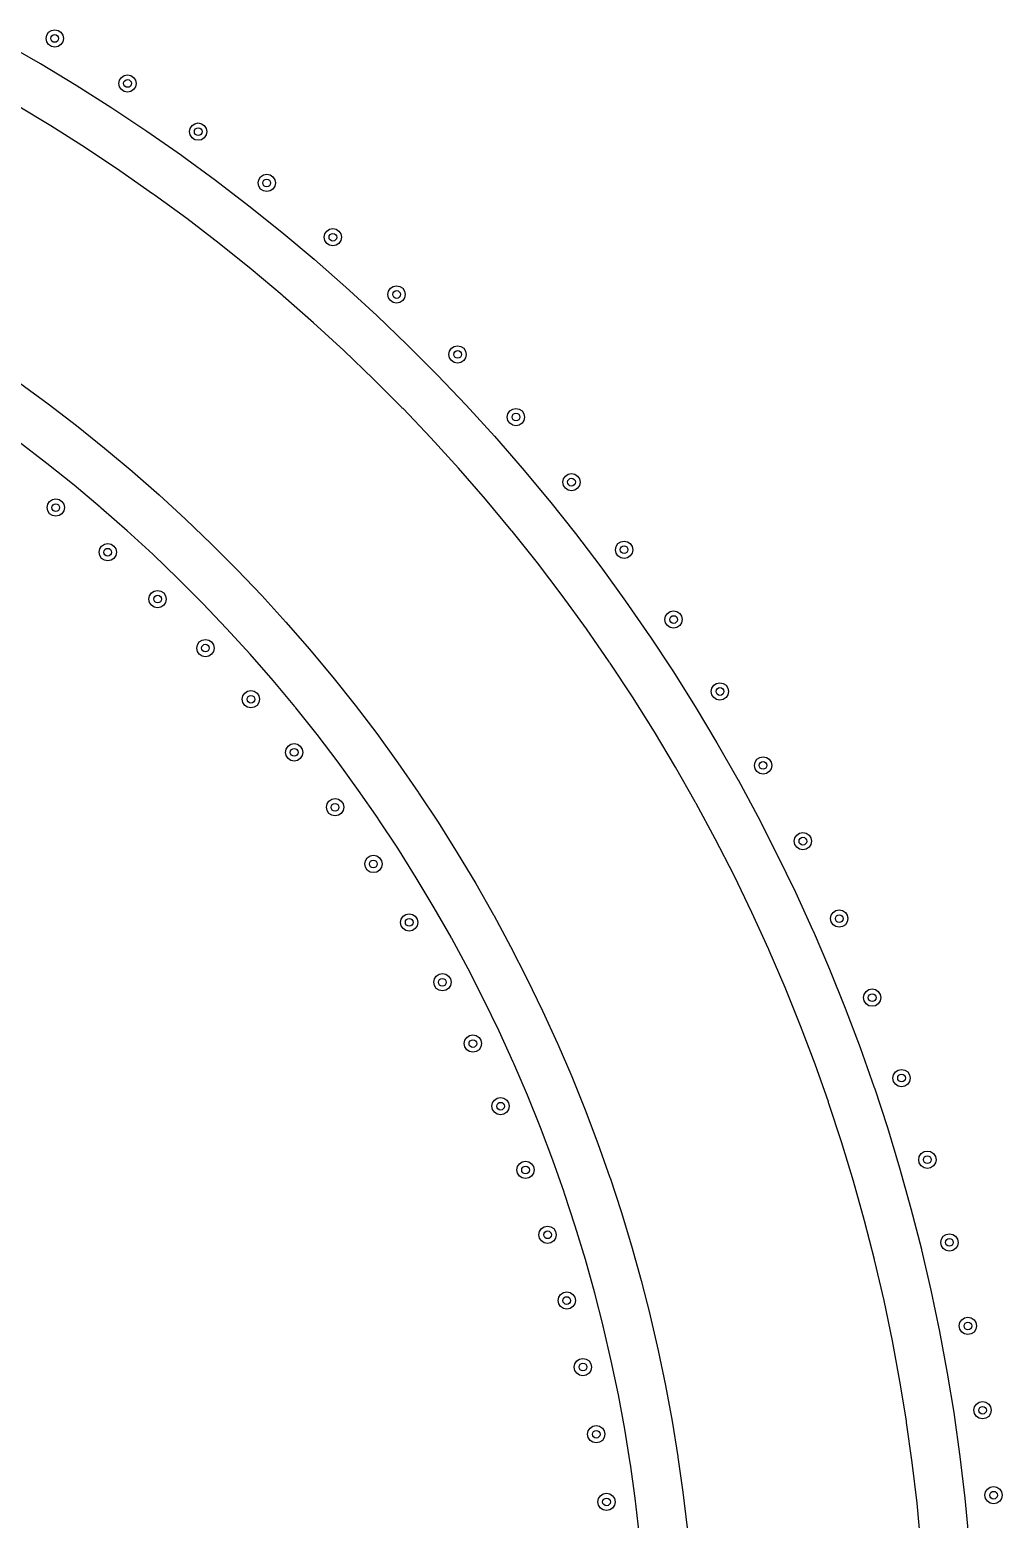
# Model space of a CAD drawing. Extents: x 97 to 313, y -171 to 213.
# Drawn here: x 287.85 to 313.1, y 127.01 to 165.67 of the extents above; entities that cross this region are included whole.
import ezdxf

# ---------------------------------------------------------------- set-up
doc = ezdxf.new("R2010")
doc.units = 0
doc.layers.add('BLACK', color=7, linetype='CONTINUOUS')

msp = doc.modelspace()

# ---------------------------------------------------------------- linework, layer by layer
at = {"layer": 'BLACK', "linetype": 'CONTINUOUS'}
for p, q in [((288.276, 165.444), (288.293, 165.53)), ((288.293, 165.53), (288.342, 165.603)), ((288.342, 165.603), (288.415, 165.652)), ((288.415, 165.652), (288.501, 165.669)), ((288.501, 165.669), (288.587, 165.652)), ((288.587, 165.652), (288.66, 165.603)), ((288.66, 165.603), (288.709, 165.53)), ((288.709, 165.53), (288.726, 165.444)), ((287.173, 165.342), (288.122, 164.797)), ((288.293, 165.358), (288.276, 165.444)), ((288.342, 165.285), (288.293, 165.358)), ((288.415, 165.236), (288.342, 165.285)), ((288.501, 165.219), (288.415, 165.236)), ((288.587, 165.236), (288.501, 165.219)), ((288.66, 165.285), (288.587, 165.236)), ((288.709, 165.358), (288.66, 165.285)), ((288.726, 165.444), (288.709, 165.358)), ((288.122, 164.797), (288.133, 164.791)), ((288.133, 164.791), (288.133, 164.791)), ((288.133, 164.791), (289.059, 164.232)), ((290.166, 164.276), (290.183, 164.362)), ((290.183, 164.362), (290.232, 164.435)), ((290.232, 164.435), (290.305, 164.483)), ((290.305, 164.483), (290.391, 164.501)), ((290.391, 164.501), (290.477, 164.483)), ((290.477, 164.483), (290.55, 164.435)), ((290.55, 164.435), (290.599, 164.362)), ((290.599, 164.362), (290.616, 164.276)), ((289.059, 164.232), (289.983, 163.646)), ((290.183, 164.189), (290.166, 164.276)), ((290.232, 164.116), (290.183, 164.189)), ((290.305, 164.068), (290.232, 164.116)), ((290.391, 164.051), (290.305, 164.068)), ((290.477, 164.068), (290.391, 164.051)), ((290.55, 164.116), (290.477, 164.068)), ((290.599, 164.189), (290.55, 164.116)), ((290.616, 164.276), (290.599, 164.189)), ((288.403, 163.172), (287.505, 163.713)), ((289.983, 163.646), (290.894, 163.04)), ((289.304, 162.601), (288.403, 163.172)), ((292.019, 163.111), (292.067, 163.184)), ((292.067, 163.184), (292.14, 163.232)), ((292.14, 163.232), (292.226, 163.25)), ((292.226, 163.25), (292.312, 163.232)), ((292.312, 163.232), (292.385, 163.184)), ((292.385, 163.184), (292.434, 163.111)), ((290.894, 163.04), (291.791, 162.414)), ((292.001, 163.025), (292.019, 163.111)), ((292.019, 162.939), (292.001, 163.025)), ((292.067, 162.866), (292.019, 162.939)), ((292.14, 162.817), (292.067, 162.866)), ((292.226, 162.8), (292.14, 162.817)), ((292.312, 162.817), (292.226, 162.8)), ((292.385, 162.866), (292.312, 162.817)), ((292.434, 162.939), (292.385, 162.866)), ((292.434, 163.111), (292.451, 163.025)), ((292.451, 163.025), (292.434, 162.939)), ((290.191, 162.01), (289.304, 162.601)), ((291.791, 162.414), (291.791, 162.414)), ((291.791, 162.414), (291.802, 162.406)), ((291.802, 162.406), (291.802, 162.406)), ((291.802, 162.406), (292.674, 161.768)), ((291.044, 161.414), (290.191, 162.01)), ((292.674, 161.768), (293.543, 161.102)), ((293.78, 161.693), (293.797, 161.779)), ((293.797, 161.607), (293.78, 161.693)), ((293.797, 161.779), (293.846, 161.852)), ((293.846, 161.534), (293.797, 161.607)), ((293.846, 161.852), (293.919, 161.901)), ((293.919, 161.901), (294.005, 161.918)), ((294.005, 161.918), (294.091, 161.901)), ((294.091, 161.901), (294.164, 161.852)), ((294.164, 161.852), (294.213, 161.779)), ((294.213, 161.607), (294.164, 161.534)), ((294.213, 161.779), (294.23, 161.693)), ((294.23, 161.693), (294.213, 161.607)), ((291.059, 161.401), (291.044, 161.414)), ((291.081, 161.389), (291.059, 161.401)), ((291.927, 160.77), (291.081, 161.389)), ((293.919, 161.485), (293.846, 161.534)), ((294.005, 161.468), (293.919, 161.485)), ((294.091, 161.485), (294.005, 161.468)), ((294.164, 161.534), (294.091, 161.485)), ((293.543, 161.102), (294.396, 160.418)), ((292.773, 160.121), (291.927, 160.77)), ((295.514, 160.37), (295.563, 160.443)), ((295.563, 160.443), (295.636, 160.492)), ((295.636, 160.492), (295.722, 160.509)), ((295.722, 160.509), (295.808, 160.492)), ((295.808, 160.492), (295.881, 160.443)), ((295.881, 160.443), (295.93, 160.37)), ((293.605, 159.454), (292.773, 160.121)), ((294.396, 160.418), (295.234, 159.714)), ((295.497, 160.284), (295.514, 160.37)), ((295.514, 160.198), (295.497, 160.284)), ((295.563, 160.125), (295.514, 160.198)), ((295.636, 160.076), (295.563, 160.125)), ((295.722, 160.059), (295.636, 160.076)), ((295.808, 160.076), (295.722, 160.059)), ((295.881, 160.125), (295.808, 160.076)), ((295.93, 160.198), (295.881, 160.125)), ((295.93, 160.37), (295.947, 160.284)), ((295.947, 160.284), (295.93, 160.198)), ((295.234, 159.714), (295.234, 159.714)), ((295.234, 159.714), (295.244, 159.706)), ((295.244, 159.706), (295.244, 159.705)), ((295.244, 159.705), (296.057, 158.992)), ((294.402, 158.785), (293.605, 159.454)), ((296.057, 158.992), (296.863, 158.252)), ((297.151, 158.799), (297.168, 158.886)), ((297.168, 158.886), (297.216, 158.959)), ((297.216, 158.959), (297.289, 159.007)), ((297.289, 159.007), (297.376, 159.024)), ((297.376, 159.024), (297.462, 159.007)), ((297.462, 159.007), (297.535, 158.959)), ((297.535, 158.959), (297.583, 158.886)), ((297.583, 158.886), (297.601, 158.799)), ((294.415, 158.77), (294.402, 158.785)), ((294.436, 158.756), (294.415, 158.77)), ((295.223, 158.064), (294.436, 158.756)), ((297.168, 158.713), (297.151, 158.799)), ((297.216, 158.64), (297.168, 158.713)), ((297.289, 158.592), (297.216, 158.64)), ((297.376, 158.574), (297.289, 158.592)), ((297.462, 158.592), (297.376, 158.574)), ((297.535, 158.64), (297.462, 158.592)), ((297.583, 158.713), (297.535, 158.64)), ((297.601, 158.799), (297.583, 158.713)), ((296.863, 158.252), (297.652, 157.495)), ((296.009, 157.343), (295.223, 158.064)), ((296.778, 156.605), (296.009, 157.343)), ((297.652, 157.495), (298.424, 156.72)), ((298.753, 157.33), (298.802, 157.403)), ((298.802, 157.403), (298.875, 157.452)), ((298.875, 157.452), (298.961, 157.469)), ((298.961, 157.469), (299.047, 157.452)), ((299.047, 157.452), (299.12, 157.403)), ((299.12, 157.403), (299.169, 157.33)), ((298.736, 157.244), (298.753, 157.33)), ((298.753, 157.158), (298.736, 157.244)), ((298.802, 157.085), (298.753, 157.158)), ((298.875, 157.036), (298.802, 157.085)), ((298.961, 157.019), (298.875, 157.036)), ((299.047, 157.036), (298.961, 157.019)), ((299.12, 157.085), (299.047, 157.036)), ((299.169, 157.158), (299.12, 157.085)), ((299.169, 157.33), (299.186, 157.244)), ((299.186, 157.244), (299.169, 157.158)), ((297.513, 155.868), (296.778, 156.605)), ((298.424, 156.72), (298.424, 156.72)), ((298.424, 156.72), (298.424, 156.72)), ((298.424, 156.72), (298.428, 156.716)), ((298.428, 156.716), (298.433, 156.71)), ((298.433, 156.71), (298.433, 156.71)), ((298.433, 156.71), (299.179, 155.927)), ((287.586, 156.508), (288.329, 155.964)), ((288.329, 155.964), (289.069, 155.397)), ((297.525, 155.852), (297.513, 155.868)), ((297.544, 155.836), (297.525, 155.852)), ((298.267, 155.077), (297.544, 155.836)), ((299.179, 155.927), (299.916, 155.119)), ((300.317, 155.777), (300.39, 155.826)), ((300.39, 155.826), (300.476, 155.843)), ((300.476, 155.843), (300.562, 155.826)), ((300.562, 155.826), (300.635, 155.777)), ((300.251, 155.618), (300.268, 155.704)), ((300.268, 155.532), (300.251, 155.618)), ((300.268, 155.704), (300.317, 155.777)), ((300.317, 155.459), (300.268, 155.532)), ((300.39, 155.41), (300.317, 155.459)), ((300.476, 155.393), (300.39, 155.41)), ((300.562, 155.41), (300.476, 155.393)), ((300.635, 155.459), (300.562, 155.41)), ((300.635, 155.777), (300.684, 155.704)), ((300.684, 155.532), (300.635, 155.459)), ((300.684, 155.704), (300.701, 155.618)), ((300.701, 155.618), (300.684, 155.532)), ((289.069, 155.397), (289.797, 154.813)), ((298.986, 154.289), (298.267, 155.077)), ((299.916, 155.119), (300.635, 154.294)), ((288.3, 154.415), (287.581, 154.966)), ((289.797, 154.813), (290.512, 154.213)), ((289.006, 153.849), (288.3, 154.415)), ((299.686, 153.485), (298.986, 154.289)), ((300.635, 154.294), (301.336, 153.454)), ((290.512, 154.213), (290.522, 154.205)), ((290.522, 154.205), (290.522, 154.204)), ((290.522, 154.204), (291.213, 153.598)), ((301.692, 153.928), (301.709, 154.014)), ((301.709, 153.842), (301.692, 153.928)), ((301.709, 154.014), (301.758, 154.087)), ((301.758, 154.087), (301.831, 154.136)), ((301.831, 154.136), (301.917, 154.153)), ((301.917, 154.153), (302.003, 154.136)), ((302.003, 154.136), (302.076, 154.087)), ((302.076, 154.087), (302.125, 154.014)), ((302.125, 154.014), (302.142, 153.928)), ((302.142, 153.928), (302.125, 153.842)), ((288.369, 153.426), (288.442, 153.475)), ((288.442, 153.475), (288.528, 153.492)), ((288.528, 153.492), (288.614, 153.475)), ((288.614, 153.475), (288.687, 153.426)), ((289.681, 153.282), (289.006, 153.849)), ((291.213, 153.598), (291.9, 152.966)), ((300.352, 152.686), (299.686, 153.485)), ((301.758, 153.769), (301.709, 153.842)), ((301.831, 153.72), (301.758, 153.769)), ((301.917, 153.703), (301.831, 153.72)), ((302.003, 153.72), (301.917, 153.703)), ((302.076, 153.769), (302.003, 153.72)), ((302.125, 153.842), (302.076, 153.769)), ((288.303, 153.267), (288.32, 153.353)), ((288.32, 153.181), (288.303, 153.267)), ((288.32, 153.353), (288.369, 153.426)), ((288.369, 153.108), (288.32, 153.181)), ((288.442, 153.059), (288.369, 153.108)), ((288.687, 153.108), (288.614, 153.059)), ((288.687, 153.426), (288.736, 153.353)), ((288.736, 153.181), (288.687, 153.108)), ((288.736, 153.353), (288.753, 153.267)), ((288.753, 153.267), (288.736, 153.181)), ((289.693, 153.269), (289.681, 153.282)), ((289.71, 153.257), (289.693, 153.269)), ((290.38, 152.669), (289.71, 153.257)), ((301.336, 153.454), (301.344, 153.443)), ((301.344, 153.443), (301.344, 153.443)), ((301.344, 153.443), (302.018, 152.598)), ((288.528, 153.042), (288.442, 153.059)), ((288.614, 153.059), (288.528, 153.042)), ((291.9, 152.966), (292.574, 152.32)), ((289.717, 152.269), (289.79, 152.318)), ((289.79, 152.318), (289.877, 152.335)), ((289.877, 152.335), (289.963, 152.318)), ((289.963, 152.318), (290.036, 152.269)), ((291.047, 152.057), (290.38, 152.669)), ((292.574, 152.32), (293.232, 151.659)), ((300.363, 152.669), (300.352, 152.686)), ((300.38, 152.652), (300.363, 152.669)), ((300.363, 152.669), (300.363, 152.669)), ((301.034, 151.832), (300.38, 152.652)), ((302.018, 152.598), (302.68, 151.727)), ((303.074, 152.261), (303.123, 152.334)), ((303.123, 152.334), (303.196, 152.382)), ((303.196, 152.382), (303.282, 152.4)), ((303.282, 152.4), (303.368, 152.382)), ((303.368, 152.382), (303.441, 152.334)), ((303.441, 152.334), (303.49, 152.261)), ((289.652, 152.11), (289.669, 152.196)), ((289.669, 152.024), (289.652, 152.11)), ((289.669, 152.196), (289.717, 152.269)), ((289.717, 151.951), (289.669, 152.024)), ((289.79, 151.902), (289.717, 151.951)), ((290.036, 151.951), (289.963, 151.902)), ((290.036, 152.269), (290.084, 152.196)), ((290.084, 152.024), (290.036, 151.951)), ((290.084, 152.196), (290.102, 152.11)), ((290.102, 152.11), (290.084, 152.024)), ((291.7, 151.43), (291.047, 152.057)), ((303.057, 152.175), (303.074, 152.261)), ((303.074, 152.088), (303.057, 152.175)), ((303.123, 152.016), (303.074, 152.088)), ((303.196, 151.967), (303.123, 152.016)), ((303.282, 151.95), (303.196, 151.967)), ((303.368, 151.967), (303.282, 151.95)), ((303.441, 152.016), (303.368, 151.967)), ((303.49, 152.088), (303.441, 152.016)), ((303.49, 152.261), (303.507, 152.175)), ((303.507, 152.175), (303.49, 152.088)), ((289.877, 151.885), (289.79, 151.902)), ((289.963, 151.902), (289.877, 151.885)), ((293.232, 151.659), (293.232, 151.659)), ((293.232, 151.659), (293.241, 151.65)), ((293.241, 151.65), (293.241, 151.65)), ((293.241, 151.65), (293.876, 150.984)), ((301.679, 150.983), (301.034, 151.832)), ((302.68, 151.727), (303.323, 150.841)), ((292.322, 150.805), (291.7, 151.43)), ((290.948, 150.893), (290.965, 150.979)), ((290.965, 150.807), (290.948, 150.893)), ((290.965, 150.979), (291.013, 151.052)), ((291.013, 150.734), (290.965, 150.807)), ((291.013, 151.052), (291.086, 151.101)), ((291.086, 151.101), (291.173, 151.118)), ((291.173, 151.118), (291.259, 151.101)), ((291.259, 151.101), (291.332, 151.052)), ((291.332, 151.052), (291.38, 150.979)), ((291.38, 150.807), (291.332, 150.734)), ((291.38, 150.979), (291.398, 150.893)), ((291.398, 150.893), (291.38, 150.807)), ((292.333, 150.792), (292.322, 150.805)), ((292.349, 150.778), (292.333, 150.792)), ((292.964, 150.133), (292.349, 150.778)), ((293.876, 150.984), (294.505, 150.294)), ((302.306, 150.12), (301.679, 150.983)), ((303.323, 150.841), (303.946, 149.942)), ((291.086, 150.685), (291.013, 150.734)), ((291.173, 150.668), (291.086, 150.685)), ((291.259, 150.685), (291.173, 150.668)), ((291.332, 150.734), (291.259, 150.685)), ((304.342, 150.363), (304.359, 150.449)), ((304.359, 150.449), (304.408, 150.522)), ((304.408, 150.522), (304.481, 150.571)), ((304.481, 150.571), (304.567, 150.588)), ((304.567, 150.588), (304.653, 150.571)), ((304.653, 150.571), (304.726, 150.522)), ((304.726, 150.522), (304.775, 150.449)), ((304.775, 150.449), (304.792, 150.363)), ((293.574, 149.464), (292.964, 150.133)), ((294.505, 150.294), (295.118, 149.591)), ((302.898, 149.265), (302.306, 150.12)), ((304.359, 150.277), (304.342, 150.363)), ((304.408, 150.204), (304.359, 150.277)), ((304.481, 150.155), (304.408, 150.204)), ((304.567, 150.138), (304.481, 150.155)), ((304.653, 150.155), (304.567, 150.138)), ((304.726, 150.204), (304.653, 150.155)), ((304.775, 150.277), (304.726, 150.204)), ((304.792, 150.363), (304.775, 150.277)), ((292.188, 149.621), (292.205, 149.707)), ((292.205, 149.534), (292.188, 149.621)), ((292.205, 149.707), (292.254, 149.78)), ((292.254, 149.78), (292.327, 149.828)), ((292.327, 149.828), (292.413, 149.846)), ((292.413, 149.846), (292.499, 149.828)), ((292.499, 149.828), (292.572, 149.78)), ((292.572, 149.78), (292.621, 149.707)), ((292.621, 149.707), (292.638, 149.621)), ((292.638, 149.621), (292.621, 149.534)), ((303.946, 149.942), (303.946, 149.942)), ((303.946, 149.942), (303.953, 149.931)), ((303.953, 149.931), (303.953, 149.931)), ((303.953, 149.931), (304.549, 149.029)), ((292.254, 149.461), (292.205, 149.534)), ((292.327, 149.413), (292.254, 149.461)), ((292.413, 149.396), (292.327, 149.413)), ((292.499, 149.413), (292.413, 149.396)), ((292.572, 149.461), (292.499, 149.413)), ((292.621, 149.534), (292.572, 149.461)), ((294.169, 148.782), (293.574, 149.464)), ((295.118, 149.591), (295.715, 148.874)), ((302.907, 149.247), (302.898, 149.265)), ((302.923, 149.228), (302.907, 149.247)), ((303.501, 148.353), (302.923, 149.228)), ((295.715, 148.874), (295.715, 148.874)), ((295.715, 148.874), (295.723, 148.864)), ((295.723, 148.864), (295.723, 148.864)), ((295.723, 148.864), (296.297, 148.144)), ((304.549, 149.029), (305.132, 148.103)), ((293.388, 148.38), (293.437, 148.453)), ((293.437, 148.453), (293.51, 148.502)), ((293.51, 148.502), (293.596, 148.519)), ((293.596, 148.519), (293.682, 148.502)), ((293.682, 148.502), (293.755, 148.453)), ((293.755, 148.453), (293.804, 148.38)), ((294.733, 148.104), (294.169, 148.782)), ((305.546, 148.495), (305.563, 148.582)), ((305.563, 148.409), (305.546, 148.495)), ((305.563, 148.582), (305.612, 148.655)), ((305.612, 148.655), (305.685, 148.703)), ((305.685, 148.703), (305.771, 148.72)), ((305.771, 148.72), (305.857, 148.703)), ((305.857, 148.703), (305.93, 148.655)), ((305.93, 148.655), (305.979, 148.582)), ((305.979, 148.582), (305.996, 148.495)), ((305.996, 148.495), (305.979, 148.409)), ((293.371, 148.294), (293.388, 148.38)), ((293.388, 148.208), (293.371, 148.294)), ((293.437, 148.135), (293.388, 148.208)), ((293.51, 148.086), (293.437, 148.135)), ((293.596, 148.069), (293.51, 148.086)), ((293.682, 148.086), (293.596, 148.069)), ((293.755, 148.135), (293.682, 148.086)), ((293.804, 148.208), (293.755, 148.135)), ((293.804, 148.38), (293.821, 148.294)), ((293.821, 148.294), (293.804, 148.208)), ((294.742, 148.09), (294.733, 148.104)), ((294.757, 148.075), (294.742, 148.09)), ((295.312, 147.378), (294.757, 148.075)), ((296.297, 148.144), (296.862, 147.402)), ((304.069, 147.451), (303.501, 148.353)), ((305.132, 148.103), (305.694, 147.164)), ((305.612, 148.336), (305.563, 148.409)), ((305.685, 148.288), (305.612, 148.336)), ((305.771, 148.27), (305.685, 148.288)), ((305.857, 148.288), (305.771, 148.27)), ((305.93, 148.336), (305.857, 148.288)), ((305.979, 148.409), (305.93, 148.336)), ((295.86, 146.657), (295.312, 147.378)), ((296.862, 147.402), (297.41, 146.647)), ((304.617, 146.535), (304.069, 147.451)), ((294.493, 146.916), (294.51, 147.002)), ((294.51, 146.83), (294.493, 146.916)), ((294.51, 147.002), (294.559, 147.075)), ((294.559, 147.075), (294.632, 147.124)), ((294.632, 147.124), (294.718, 147.141)), ((294.718, 147.141), (294.804, 147.124)), ((294.804, 147.124), (294.877, 147.075)), ((294.877, 147.075), (294.926, 147.002)), ((294.926, 147.002), (294.943, 146.916)), ((294.943, 146.916), (294.926, 146.83)), ((305.694, 147.164), (306.235, 146.213)), ((294.559, 146.757), (294.51, 146.83)), ((294.632, 146.708), (294.559, 146.757)), ((294.718, 146.691), (294.632, 146.708)), ((294.804, 146.708), (294.718, 146.691)), ((294.877, 146.757), (294.804, 146.708)), ((294.926, 146.83), (294.877, 146.757)), ((296.392, 145.925), (295.86, 146.657)), ((297.41, 146.647), (297.941, 145.88)), ((305.131, 145.631), (304.617, 146.535)), ((306.665, 146.577), (306.682, 146.663)), ((306.682, 146.491), (306.665, 146.577)), ((306.682, 146.663), (306.731, 146.736)), ((306.731, 146.736), (306.804, 146.785)), ((306.804, 146.785), (306.89, 146.802)), ((306.89, 146.802), (306.976, 146.785)), ((306.976, 146.785), (307.049, 146.736)), ((307.049, 146.736), (307.098, 146.663)), ((307.098, 146.663), (307.115, 146.577)), ((307.115, 146.577), (307.098, 146.491)), ((306.235, 146.213), (306.235, 146.213)), ((306.235, 146.213), (306.239, 146.205)), ((306.239, 146.205), (306.241, 146.201)), ((306.241, 146.201), (306.241, 146.201)), ((306.241, 146.201), (306.241, 146.201)), ((306.241, 146.201), (306.754, 145.25)), ((306.731, 146.418), (306.682, 146.491)), ((306.804, 146.369), (306.731, 146.418)), ((306.89, 146.352), (306.804, 146.369)), ((306.976, 146.369), (306.89, 146.352)), ((307.049, 146.418), (306.976, 146.369)), ((307.098, 146.491), (307.049, 146.418)), ((296.895, 145.2), (296.392, 145.925)), ((297.941, 145.88), (297.941, 145.88)), ((297.941, 145.88), (297.941, 145.88)), ((297.941, 145.88), (297.949, 145.869)), ((297.949, 145.869), (297.949, 145.869)), ((297.949, 145.869), (298.456, 145.101)), ((295.554, 145.49), (295.571, 145.576)), ((295.571, 145.403), (295.554, 145.49)), ((295.571, 145.576), (295.619, 145.649)), ((295.619, 145.33), (295.571, 145.403)), ((295.619, 145.649), (295.692, 145.697)), ((295.692, 145.697), (295.779, 145.715)), ((295.779, 145.715), (295.865, 145.697)), ((295.865, 145.697), (295.938, 145.649)), ((295.938, 145.649), (295.986, 145.576)), ((295.986, 145.403), (295.938, 145.33)), ((295.986, 145.576), (296.004, 145.49)), ((296.004, 145.49), (295.986, 145.403)), ((305.137, 145.615), (305.131, 145.631)), ((305.138, 145.613), (305.137, 145.615)), ((305.149, 145.598), (305.138, 145.613)), ((305.152, 145.592), (305.149, 145.598)), ((305.65, 144.67), (305.152, 145.592)), ((295.692, 145.282), (295.619, 145.33)), ((295.779, 145.265), (295.692, 145.282)), ((295.865, 145.282), (295.779, 145.265)), ((295.938, 145.33), (295.865, 145.282)), ((296.902, 145.185), (296.895, 145.2)), ((296.916, 145.168), (296.902, 145.185)), ((297.407, 144.425), (296.916, 145.168)), ((298.456, 145.101), (298.952, 144.311)), ((306.754, 145.25), (307.252, 144.276)), ((306.136, 143.72), (305.65, 144.67)), ((307.699, 144.61), (307.716, 144.696)), ((307.716, 144.524), (307.699, 144.61)), ((307.716, 144.696), (307.764, 144.769)), ((307.764, 144.769), (307.837, 144.818)), ((307.837, 144.818), (307.924, 144.835)), ((307.924, 144.835), (308.01, 144.818)), ((308.01, 144.818), (308.083, 144.769)), ((308.083, 144.769), (308.131, 144.696)), ((308.131, 144.696), (308.149, 144.61)), ((308.149, 144.61), (308.131, 144.524)), ((296.615, 144.177), (296.688, 144.226)), ((296.688, 144.226), (296.774, 144.243)), ((296.774, 144.243), (296.86, 144.226)), ((296.86, 144.226), (296.933, 144.177)), ((297.889, 143.659), (297.407, 144.425)), ((298.952, 144.311), (299.432, 143.51)), ((307.252, 144.276), (307.729, 143.29)), ((307.764, 144.451), (307.716, 144.524)), ((307.837, 144.402), (307.764, 144.451)), ((307.924, 144.385), (307.837, 144.402)), ((308.01, 144.402), (307.924, 144.385)), ((308.083, 144.451), (308.01, 144.402)), ((308.131, 144.524), (308.083, 144.451)), ((296.549, 144.018), (296.566, 144.104)), ((296.566, 143.932), (296.549, 144.018)), ((296.566, 144.104), (296.615, 144.177)), ((296.615, 143.859), (296.566, 143.932)), ((296.688, 143.81), (296.615, 143.859)), ((296.774, 143.793), (296.688, 143.81)), ((296.86, 143.81), (296.774, 143.793)), ((296.933, 143.859), (296.86, 143.81)), ((296.933, 144.177), (296.982, 144.104)), ((296.982, 143.932), (296.933, 143.859)), ((296.982, 144.104), (296.999, 144.018)), ((296.999, 144.018), (296.982, 143.932)), ((298.354, 142.882), (297.889, 143.659)), ((299.432, 143.51), (299.893, 142.699)), ((306.6, 142.76), (306.136, 143.72)), ((307.729, 143.29), (308.183, 142.295)), ((297.496, 142.589), (297.545, 142.662)), ((297.545, 142.662), (297.618, 142.711)), ((297.618, 142.711), (297.704, 142.728)), ((297.704, 142.728), (297.79, 142.711)), ((297.79, 142.711), (297.863, 142.662)), ((297.863, 142.662), (297.912, 142.589)), ((298.79, 142.115), (298.354, 142.882)), ((299.893, 142.699), (299.893, 142.699)), ((299.893, 142.699), (299.899, 142.688)), ((299.899, 142.688), (299.899, 142.688)), ((299.899, 142.688), (300.336, 141.878)), ((307.032, 141.814), (306.6, 142.76)), ((308.643, 142.6), (308.66, 142.686)), ((308.66, 142.686), (308.709, 142.759)), ((308.709, 142.759), (308.782, 142.808)), ((308.782, 142.808), (308.868, 142.825)), ((308.868, 142.825), (308.954, 142.808)), ((308.954, 142.808), (309.027, 142.759)), ((309.027, 142.759), (309.076, 142.686)), ((309.076, 142.686), (309.093, 142.6)), ((297.479, 142.503), (297.496, 142.589)), ((297.496, 142.417), (297.479, 142.503)), ((297.545, 142.344), (297.496, 142.417)), ((297.618, 142.295), (297.545, 142.344)), ((297.704, 142.278), (297.618, 142.295)), ((297.79, 142.295), (297.704, 142.278)), ((297.863, 142.344), (297.79, 142.295)), ((297.912, 142.417), (297.863, 142.344)), ((297.912, 142.589), (297.929, 142.503)), ((297.929, 142.503), (297.912, 142.417)), ((308.183, 142.295), (308.183, 142.295)), ((308.183, 142.295), (308.188, 142.283)), ((308.188, 142.283), (308.188, 142.283)), ((308.188, 142.283), (308.615, 141.29)), ((308.66, 142.514), (308.643, 142.6)), ((308.709, 142.441), (308.66, 142.514)), ((308.782, 142.392), (308.709, 142.441)), ((308.868, 142.375), (308.782, 142.392)), ((308.954, 142.392), (308.868, 142.375)), ((309.027, 142.441), (308.954, 142.392)), ((309.076, 142.514), (309.027, 142.441)), ((309.093, 142.6), (309.076, 142.514)), ((298.796, 142.099), (298.79, 142.115)), ((298.808, 142.082), (298.796, 142.099)), ((299.232, 141.298), (298.808, 142.082)), ((300.336, 141.878), (300.761, 141.047)), ((307.037, 141.795), (307.032, 141.814)), ((307.05, 141.773), (307.037, 141.795)), ((307.464, 140.81), (307.05, 141.773)), ((298.357, 141.035), (298.406, 141.107)), ((298.406, 141.107), (298.479, 141.156)), ((298.479, 141.156), (298.565, 141.173)), ((298.565, 141.173), (298.651, 141.156)), ((298.651, 141.156), (298.724, 141.107)), ((298.724, 141.107), (298.773, 141.035)), ((299.644, 140.492), (299.232, 141.298)), ((308.615, 141.29), (309.025, 140.275)), ((298.34, 140.948), (298.357, 141.035)), ((298.357, 140.862), (298.34, 140.948)), ((298.406, 140.789), (298.357, 140.862)), ((298.479, 140.741), (298.406, 140.789)), ((298.565, 140.723), (298.479, 140.741)), ((298.651, 140.741), (298.565, 140.723)), ((298.724, 140.789), (298.651, 140.741)), ((298.773, 140.862), (298.724, 140.789)), ((298.773, 141.035), (298.79, 140.948)), ((298.79, 140.948), (298.773, 140.862)), ((300.761, 141.047), (301.167, 140.207)), ((307.863, 139.821), (307.464, 140.81)), ((309.564, 140.708), (309.637, 140.757)), ((309.637, 140.757), (309.723, 140.774)), ((309.723, 140.774), (309.809, 140.757)), ((309.809, 140.757), (309.882, 140.708)), ((300.038, 139.677), (299.644, 140.492)), ((309.498, 140.549), (309.515, 140.635)), ((309.515, 140.463), (309.498, 140.549)), ((309.515, 140.635), (309.564, 140.708)), ((309.564, 140.39), (309.515, 140.463)), ((309.637, 140.341), (309.564, 140.39)), ((309.723, 140.324), (309.637, 140.341)), ((309.809, 140.341), (309.723, 140.324)), ((309.882, 140.39), (309.809, 140.341)), ((309.882, 140.708), (309.931, 140.635)), ((309.931, 140.463), (309.882, 140.39)), ((309.931, 140.635), (309.948, 140.549)), ((309.948, 140.549), (309.931, 140.463)), ((301.167, 140.207), (301.554, 139.358)), ((309.025, 140.275), (309.412, 139.252)), ((299.198, 139.516), (299.271, 139.565)), ((299.271, 139.565), (299.357, 139.582)), ((299.357, 139.582), (299.443, 139.565)), ((299.443, 139.565), (299.516, 139.516)), ((300.404, 138.874), (300.038, 139.677)), ((308.24, 138.824), (307.863, 139.821)), ((299.132, 139.357), (299.149, 139.443)), ((299.149, 139.271), (299.132, 139.357)), ((299.149, 139.443), (299.198, 139.516)), ((299.198, 139.198), (299.149, 139.271)), ((299.271, 139.149), (299.198, 139.198)), ((299.516, 139.198), (299.443, 139.149)), ((299.516, 139.516), (299.565, 139.443)), ((299.565, 139.271), (299.516, 139.198)), ((299.565, 139.443), (299.582, 139.357)), ((299.582, 139.357), (299.565, 139.271)), ((301.554, 139.358), (301.554, 139.358)), ((301.554, 139.358), (301.559, 139.346)), ((301.559, 139.346), (301.559, 139.346)), ((301.559, 139.346), (301.923, 138.501)), ((309.412, 139.252), (309.776, 138.22)), ((299.357, 139.132), (299.271, 139.149)), ((299.443, 139.149), (299.357, 139.132)), ((300.409, 138.858), (300.404, 138.874)), ((300.419, 138.84), (300.409, 138.858)), ((300.409, 138.858), (300.409, 138.858)), ((300.771, 138.021), (300.419, 138.84)), ((308.586, 137.843), (308.24, 138.824)), ((301.923, 138.501), (302.272, 137.636)), ((310.26, 138.463), (310.278, 138.549)), ((310.278, 138.376), (310.26, 138.463)), ((310.278, 138.549), (310.326, 138.622)), ((310.326, 138.622), (310.399, 138.67)), ((310.399, 138.67), (310.485, 138.688)), ((310.485, 138.688), (310.572, 138.67)), ((310.572, 138.67), (310.645, 138.622)), ((310.645, 138.622), (310.693, 138.549)), ((310.693, 138.549), (310.71, 138.463)), ((310.71, 138.463), (310.693, 138.376)), ((301.11, 137.182), (300.771, 138.021)), ((309.776, 138.22), (309.776, 138.22)), ((309.776, 138.22), (309.78, 138.207)), ((309.78, 138.207), (309.78, 138.207)), ((309.78, 138.207), (310.117, 137.18)), ((310.326, 138.303), (310.278, 138.376)), ((310.399, 138.255), (310.326, 138.303)), ((310.485, 138.238), (310.399, 138.255)), ((310.572, 138.255), (310.485, 138.238)), ((310.645, 138.303), (310.572, 138.255)), ((310.693, 138.376), (310.645, 138.303)), ((299.851, 137.732), (299.869, 137.818)), ((299.869, 137.646), (299.851, 137.732)), ((299.869, 137.818), (299.917, 137.891)), ((299.917, 137.573), (299.869, 137.646)), ((299.917, 137.891), (299.99, 137.94)), ((299.99, 137.94), (300.076, 137.957)), ((300.076, 137.957), (300.163, 137.94)), ((300.163, 137.94), (300.236, 137.891)), ((300.236, 137.891), (300.284, 137.818)), ((300.284, 137.646), (300.236, 137.573)), ((300.284, 137.818), (300.301, 137.732)), ((300.301, 137.732), (300.284, 137.646)), ((302.272, 137.636), (302.602, 136.763)), ((308.59, 137.823), (308.586, 137.843)), ((308.593, 137.818), (308.59, 137.823)), ((308.601, 137.801), (308.593, 137.818)), ((308.928, 136.805), (308.601, 137.801)), ((299.99, 137.524), (299.917, 137.573)), ((300.076, 137.507), (299.99, 137.524)), ((300.163, 137.524), (300.076, 137.507)), ((300.236, 137.573), (300.163, 137.524)), ((301.43, 136.335), (301.11, 137.182)), ((310.117, 137.18), (310.435, 136.133)), ((302.602, 136.763), (302.913, 135.883)), ((309.238, 135.784), (308.928, 136.805)), ((310.947, 136.43), (310.996, 136.503)), ((310.996, 136.503), (311.069, 136.552)), ((311.069, 136.552), (311.155, 136.569)), ((311.155, 136.569), (311.241, 136.552)), ((311.241, 136.552), (311.314, 136.503)), ((311.314, 136.503), (311.363, 136.43)), ((300.499, 136.077), (300.516, 136.163)), ((300.516, 135.99), (300.499, 136.077)), ((300.516, 136.163), (300.565, 136.236)), ((300.565, 136.236), (300.638, 136.284)), ((300.638, 136.284), (300.724, 136.302)), ((300.724, 136.302), (300.81, 136.284)), ((300.81, 136.284), (300.883, 136.236)), ((300.883, 136.236), (300.931, 136.163)), ((300.931, 136.163), (300.949, 136.077)), ((300.949, 136.077), (300.931, 135.99)), ((301.724, 135.503), (301.43, 136.335)), ((310.435, 136.133), (310.73, 135.08)), ((310.93, 136.344), (310.947, 136.43)), ((310.947, 136.258), (310.93, 136.344)), ((310.996, 136.185), (310.947, 136.258)), ((311.069, 136.136), (310.996, 136.185)), ((311.155, 136.119), (311.069, 136.136)), ((311.241, 136.136), (311.155, 136.119)), ((311.314, 136.185), (311.241, 136.136)), ((311.363, 136.258), (311.314, 136.185)), ((311.363, 136.43), (311.38, 136.344)), ((311.38, 136.344), (311.363, 136.258)), ((300.565, 135.917), (300.516, 135.99)), ((300.638, 135.869), (300.565, 135.917)), ((300.724, 135.852), (300.638, 135.869)), ((300.81, 135.869), (300.724, 135.852)), ((300.883, 135.917), (300.81, 135.869)), ((300.931, 135.99), (300.883, 135.917)), ((302.913, 135.883), (302.913, 135.883)), ((302.913, 135.883), (302.913, 135.883)), ((302.913, 135.883), (302.917, 135.871)), ((302.917, 135.871), (302.917, 135.87)), ((302.917, 135.87), (303.204, 134.996)), ((309.525, 134.757), (309.238, 135.784)), ((301.727, 135.486), (301.724, 135.503)), ((301.736, 135.467), (301.727, 135.486)), ((302.014, 134.621), (301.736, 135.467)), ((303.204, 134.996), (303.475, 134.104)), ((310.73, 135.08), (311.001, 134.019)), ((301.089, 134.481), (301.137, 134.554)), ((301.137, 134.554), (301.21, 134.602)), ((301.21, 134.602), (301.296, 134.619)), ((301.296, 134.619), (301.382, 134.602)), ((301.382, 134.602), (301.455, 134.554)), ((301.455, 134.554), (301.504, 134.481)), ((302.277, 133.754), (302.014, 134.621)), ((309.783, 133.75), (309.525, 134.757)), ((301.071, 134.394), (301.089, 134.481)), ((301.089, 134.308), (301.071, 134.394)), ((301.137, 134.235), (301.089, 134.308)), ((301.21, 134.187), (301.137, 134.235)), ((301.296, 134.169), (301.21, 134.187)), ((301.382, 134.187), (301.296, 134.169)), ((301.455, 134.235), (301.382, 134.187)), ((301.504, 134.308), (301.455, 134.235)), ((301.504, 134.481), (301.521, 134.394)), ((301.521, 134.394), (301.504, 134.308)), ((311.504, 134.198), (311.521, 134.284)), ((311.521, 134.112), (311.504, 134.198)), ((311.521, 134.284), (311.57, 134.357)), ((311.57, 134.357), (311.643, 134.406)), ((311.643, 134.406), (311.729, 134.423)), ((311.729, 134.423), (311.815, 134.406)), ((311.815, 134.406), (311.888, 134.357)), ((311.888, 134.357), (311.937, 134.284)), ((311.937, 134.284), (311.954, 134.198)), ((311.954, 134.198), (311.937, 134.112)), ((302.521, 132.882), (302.277, 133.754)), ((303.475, 134.104), (303.726, 133.205)), ((311.001, 134.019), (311.004, 134.007)), ((311.004, 134.007), (311.004, 134.007)), ((311.004, 134.007), (311.248, 132.954)), ((311.57, 134.039), (311.521, 134.112)), ((311.643, 133.99), (311.57, 134.039)), ((311.729, 133.973), (311.643, 133.99)), ((311.815, 133.99), (311.729, 133.973)), ((311.888, 134.039), (311.815, 133.99)), ((311.937, 134.112), (311.888, 134.039)), ((309.785, 133.73), (309.783, 133.75)), ((309.793, 133.706), (309.785, 133.73)), ((310.03, 132.685), (309.793, 133.706)), ((303.726, 133.205), (303.957, 132.301)), ((301.569, 132.688), (301.586, 132.774)), ((301.586, 132.602), (301.569, 132.688)), ((301.586, 132.774), (301.635, 132.847)), ((301.635, 132.529), (301.586, 132.602)), ((301.635, 132.847), (301.708, 132.896)), ((301.708, 132.896), (301.794, 132.913)), ((301.794, 132.913), (301.88, 132.896)), ((301.88, 132.896), (301.953, 132.847)), ((301.953, 132.847), (302.002, 132.774)), ((302.002, 132.602), (301.953, 132.529)), ((302.002, 132.774), (302.019, 132.688)), ((302.019, 132.688), (302.002, 132.602)), ((302.74, 132.028), (302.521, 132.882)), ((310.249, 131.641), (310.03, 132.685)), ((311.248, 132.954), (311.472, 131.883)), ((301.708, 132.48), (301.635, 132.529)), ((301.794, 132.463), (301.708, 132.48)), ((301.88, 132.48), (301.794, 132.463)), ((301.953, 132.529), (301.88, 132.48)), ((303.957, 132.301), (303.957, 132.301)), ((303.957, 132.301), (303.959, 132.293)), ((303.959, 132.293), (303.96, 132.288)), ((303.96, 132.288), (303.96, 132.288)), ((303.96, 132.288), (304.168, 131.392)), ((312.049, 132.187), (312.122, 132.236)), ((312.122, 132.236), (312.208, 132.253)), ((312.208, 132.253), (312.294, 132.236)), ((312.294, 132.236), (312.367, 132.187)), ((302.741, 132.011), (302.74, 132.028)), ((302.749, 131.991), (302.741, 132.011)), ((302.95, 131.123), (302.749, 131.991)), ((311.472, 131.883), (311.672, 130.807)), ((311.983, 132.028), (312, 132.114)), ((312, 131.942), (311.983, 132.028)), ((312, 132.114), (312.049, 132.187)), ((312.049, 131.869), (312, 131.942)), ((312.122, 131.82), (312.049, 131.869)), ((312.208, 131.803), (312.122, 131.82)), ((312.294, 131.82), (312.208, 131.803)), ((312.367, 131.869), (312.294, 131.82)), ((312.367, 132.187), (312.416, 132.114)), ((312.416, 131.942), (312.367, 131.869)), ((312.416, 132.114), (312.433, 132.028)), ((312.433, 132.028), (312.416, 131.942)), ((310.444, 130.593), (310.249, 131.641)), ((301.99, 130.962), (302.007, 131.048)), ((302.007, 131.048), (302.056, 131.121)), ((302.056, 131.121), (302.129, 131.17)), ((302.129, 131.17), (302.215, 131.187)), ((302.215, 131.187), (302.301, 131.17)), ((302.301, 131.17), (302.374, 131.121)), ((302.374, 131.121), (302.423, 131.048)), ((302.423, 131.048), (302.44, 130.962)), ((303.135, 130.237), (302.95, 131.123)), ((304.168, 131.392), (304.359, 130.479)), ((302.007, 130.876), (301.99, 130.962)), ((302.056, 130.803), (302.007, 130.876)), ((302.129, 130.754), (302.056, 130.803)), ((302.215, 130.737), (302.129, 130.754)), ((302.301, 130.754), (302.215, 130.737)), ((302.374, 130.803), (302.301, 130.754)), ((302.423, 130.876), (302.374, 130.803)), ((302.44, 130.962), (302.423, 130.876)), ((311.672, 130.807), (311.848, 129.727)), ((304.359, 130.479), (304.53, 129.561)), ((310.611, 129.566), (310.444, 130.593)), ((303.301, 129.347), (303.135, 130.237)), ((312.364, 129.84), (312.382, 129.926)), ((312.382, 129.926), (312.43, 129.999)), ((312.43, 129.999), (312.503, 130.048)), ((312.503, 130.048), (312.589, 130.065)), ((312.589, 130.065), (312.676, 130.048)), ((312.676, 130.048), (312.749, 129.999)), ((312.749, 129.999), (312.797, 129.926)), ((312.797, 129.926), (312.814, 129.84)), ((304.53, 129.561), (304.68, 128.64)), ((310.611, 129.546), (310.611, 129.566)), ((310.618, 129.522), (310.611, 129.546)), ((310.763, 128.484), (310.618, 129.522)), ((311.848, 129.727), (311.848, 129.727)), ((311.848, 129.727), (311.848, 129.727)), ((311.848, 129.727), (311.848, 129.727)), ((311.848, 129.727), (311.849, 129.72)), ((311.849, 129.72), (311.85, 129.714)), ((311.85, 129.714), (311.85, 129.714)), ((311.85, 129.714), (312, 128.643)), ((312.382, 129.754), (312.364, 129.84)), ((312.43, 129.681), (312.382, 129.754)), ((312.503, 129.632), (312.43, 129.681)), ((312.589, 129.615), (312.503, 129.632)), ((312.676, 129.632), (312.589, 129.615)), ((312.749, 129.681), (312.676, 129.632)), ((312.797, 129.754), (312.749, 129.681)), ((312.814, 129.84), (312.797, 129.754)), ((302.335, 129.218), (302.352, 129.304)), ((302.352, 129.132), (302.335, 129.218)), ((302.352, 129.304), (302.4, 129.377)), ((302.4, 129.059), (302.352, 129.132)), ((302.4, 129.377), (302.473, 129.426)), ((302.473, 129.426), (302.56, 129.443)), ((302.56, 129.443), (302.646, 129.426)), ((302.646, 129.426), (302.719, 129.377)), ((302.719, 129.377), (302.767, 129.304)), ((302.767, 129.132), (302.719, 129.059)), ((302.767, 129.304), (302.785, 129.218)), ((302.785, 129.218), (302.767, 129.132)), ((303.443, 128.476), (303.301, 129.347)), ((302.473, 129.01), (302.4, 129.059)), ((302.56, 128.993), (302.473, 129.01)), ((302.646, 129.01), (302.56, 128.993)), ((302.719, 129.059), (302.646, 129.01)), ((303.443, 128.459), (303.443, 128.476)), ((303.449, 128.439), (303.443, 128.459)), ((303.572, 127.557), (303.449, 128.439)), ((304.68, 128.64), (304.68, 128.64)), ((304.68, 128.64), (304.682, 128.627)), ((304.682, 128.627), (304.682, 128.627)), ((304.682, 128.627), (304.81, 127.716)), ((310.888, 127.425), (310.763, 128.484)), ((312, 128.643), (312.128, 127.557)), ((302.618, 127.547), (302.667, 127.62)), ((302.667, 127.62), (302.74, 127.669)), ((302.74, 127.669), (302.826, 127.686)), ((302.826, 127.686), (302.912, 127.669)), ((302.912, 127.669), (302.985, 127.62)), ((302.985, 127.62), (303.034, 127.547)), ((304.81, 127.716), (304.919, 126.789)), ((312.649, 127.636), (312.666, 127.723)), ((312.666, 127.55), (312.649, 127.636)), ((312.666, 127.723), (312.714, 127.796)), ((312.714, 127.796), (312.787, 127.844)), ((312.787, 127.844), (312.874, 127.861)), ((312.874, 127.861), (312.96, 127.844)), ((312.96, 127.844), (313.033, 127.796)), ((313.033, 127.796), (313.081, 127.723)), ((313.081, 127.723), (313.099, 127.636)), ((313.099, 127.636), (313.081, 127.55)), ((302.601, 127.461), (302.618, 127.547)), ((302.618, 127.375), (302.601, 127.461)), ((302.667, 127.302), (302.618, 127.375)), ((302.74, 127.253), (302.667, 127.302)), ((302.826, 127.236), (302.74, 127.253)), ((302.912, 127.253), (302.826, 127.236)), ((302.985, 127.302), (302.912, 127.253)), ((303.034, 127.375), (302.985, 127.302)), ((303.034, 127.547), (303.051, 127.461)), ((303.051, 127.461), (303.034, 127.375)), ((303.678, 126.657), (303.572, 127.557)), ((310.989, 126.363), (310.888, 127.425)), ((312.128, 127.557), (312.232, 126.467)), ((312.714, 127.477), (312.666, 127.55)), ((312.787, 127.429), (312.714, 127.477)), ((312.874, 127.411), (312.787, 127.429)), ((312.96, 127.429), (312.874, 127.411)), ((313.033, 127.477), (312.96, 127.429)), ((313.081, 127.55), (313.033, 127.477))]:
    msp.add_line(p, q, dxfattribs=at)
at = {"layer": 'BLACK'}
for centre in [(288.501, 165.444), (290.391, 164.276), (292.226, 163.025), (294.005, 161.693), (295.722, 160.284), (297.376, 158.799), (298.961, 157.244), (300.476, 155.618), (301.917, 153.928), (288.528, 153.267), (289.877, 152.11), (303.282, 152.175), (291.173, 150.893), (304.567, 150.363), (292.413, 149.621), (305.771, 148.495), (293.596, 148.294), (294.718, 146.916), (306.89, 146.577), (295.779, 145.49), (307.924, 144.61), (296.774, 144.018), (308.868, 142.6), (297.704, 142.503), (298.565, 140.948), (309.723, 140.549), (299.357, 139.357), (310.485, 138.463), (300.076, 137.732), (300.724, 136.077), (311.155, 136.344), (301.296, 134.394), (311.729, 134.198), (301.794, 132.688), (312.208, 132.028), (302.215, 130.962), (312.589, 129.84), (302.56, 129.218), (312.874, 127.636), (302.826, 127.461)]:
    msp.add_circle(centre, 0.1, dxfattribs=at)

doc.saveas('drawing.dxf')
